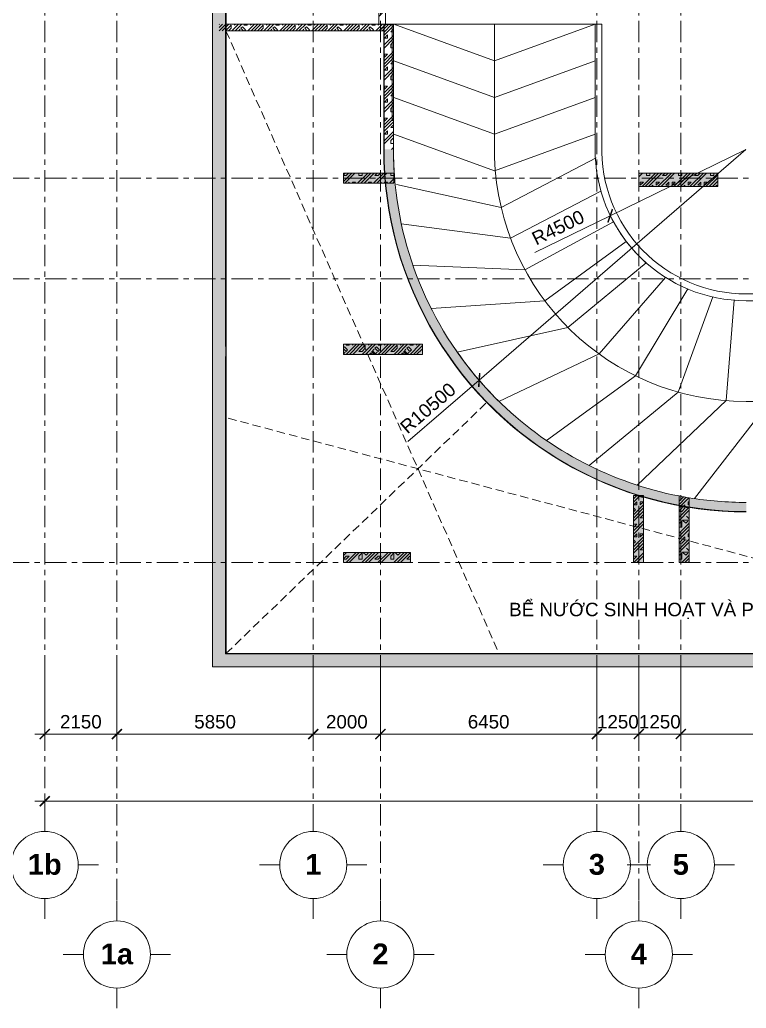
# Model space of a CAD drawing. Header units: millimetres. Extents: x -23040 to 110735, y -14554 to 50786.
# Drawn here: x -9244 to 12400, y -13278 to 16169 of the extents above; entities that cross this region are included whole.
import ezdxf

# ---------------------------------------------------------------- set-up
doc = ezdxf.new("R2010")
doc.units = ezdxf.units.MM
doc.linetypes.add('Grid Line', pattern=[22.225, 12.7, -3.175, 3.175, -3.175])
doc.linetypes.add('HIDDEN', pattern=[0.375, 0.25, -0.125])
doc.layers.get('DEFPOINTS').update_dxf_attribs({"color": 230, "lineweight": 13})
for name, color, linetype, lineweight in [('A-DETL', 83, 'Continuous', 5), ('A-DETL-THIN', 151, 'Continuous', 5), ('CHU', 181, 'Continuous', 5), ('DIM', 1, 'Continuous', 5), ('HATCH-1', 8, 'Continuous', 5), ('HATCH-TUONG', 152, 'Continuous', 9), ('KH', 6, 'Continuous', 5), ('NET CAT', 3, 'Continuous', 5), ('NET-CAT', 3, 'Continuous', 9), ('NET-THAY', 2, 'Continuous', 15), ('TRUC', 225, 'Continuous', 5)]:
    doc.layers.add(name, color=color, linetype=linetype, lineweight=lineweight)
doc.styles.add('Arial_14', font='arial.ttf', dxfattribs={"height": 400})
doc.styles.add('Arial_B', font='arialbd.ttf', dxfattribs={"height": 619.047619})
doc.styles.add('TA1', font='arial.ttf')
doc.dimstyles.new('D_200_KTx2', dxfattribs={"dimtxt": 400, "dimasz": 300, "dimexe": 300, "dimexo": 300, "dimgap": 160, "dimtad": 1, "dimdec": 0, "dimzin": 9, "dimtxsty": 'TA1', "dimblk": 'ARCHTICK', "dimcen": 1, "dimdle": 300, "dimclrd": 256, "dimclre": 256, "dimclrt": 7, "dimadec": 0, "dimazin": 0, "dimtfac": 1, "dimtdec": 0, "dimtix": 1, "dimtmove": 1, "dimatfit": 3, "dimldrblk": 'ARCHTICK', "dimfxl": 1, "dimtolj": 1, "dimtzin": 0, "dimlwd": -1, "dimlwe": -1, "dimarcsym": 0})
pattern_1 = [(45, (95.25, 0), (-476.246, 476.246), []), (45, (190.5, 0), (-476.246, 476.246), []), (45, (0, 0), (-476.246, 476.246), []), (45, (476.25, 0), (-476.246, 476.246), []), (45, (571.5, 0), (-476.246, 476.246), []), (0, (381, 95.25), (0, 952.5), [95.25, -857.25]), (0, (476.25, 190.5), (0, 952.5), [95.25, -857.25]), (45, (381, 95.25), (0, 952.491), [134.683, -1212.342]), (45, (476.25, 95.25), (0, 952.491), [134.683, -1212.342]), (0, (381, 95.25), (0, 952.5), [95.25, -857.25]), (90, (-95.25, 95.25), (-952.5, 6e-14), [95.25, -857.25]), (90, (0, 95.25), (-952.5, 6e-14), [190.5, -762]), (45, (-95.25, 190.5), (0, 952.491), [134.683, -1212.342]), (90, (762, 381), (-952.5, 6e-14), [95.25, -857.25]), (0, (666.75, 381), (0, 952.5), [95.25, -857.25]), (45, (666.75, 381), (0, 952.491), [134.683, -1212.342]), (0, (857.25, 95.25), (0, 952.5), [95.25, -857.25]), (0, (857.25, 571.5), (0, 952.5), [95.25, -857.25]), (90, (1047.75, 666.75), (-952.5, 6e-14), [95.25, -857.25]), (45, (857.25, 571.5), (0, 952.491), [269.367, -1077.659]), (45, (952.5, 571.5), (0, 952.491), [134.683, -1212.342]), (45, (1143, 762), (0, 952.491), [134.683, -1212.342]), (0, (1143, 857.25), (0, 952.5), [95.25, -857.25]), (90, (1143, 762), (-952.5, 6e-14), [95.25, -857.25]), (0, (476.25, 762), (0, 952.5), [95.25, -857.25]), (0, (666.75, 857.25), (0, 952.5), [95.25, -857.25]), (90, (571.5, 762), (-952.5, 6e-14), [95.25, -857.25]), (90, (666.75, 762), (-952.5, 6e-14), [95.25, -857.25]), (45, (476.25, 762), (0, 952.491), [134.684, -1212.342]), (45, (666.75, 762), (0, 952.491), [134.684, -1212.342]), (135, (119, 214.8), (-952.491, 6e-14), [134.683, -1212.342]), (135, (238.1, 333.4), (-952.491, 6e-14), [134.683, -1212.342]), (135, (309.56, 404.8), (-952.491, 6e-14), [134.683, -1212.342]), (135, (333.4, 428.6), (-952.491, 6e-14), [134.683, -1212.342]), (135, (381, 476.25), (-952.491, 6e-14), [134.684, -1212.342]), (135, (404.8, 500.06), (-952.491, 6e-14), [134.683, -1212.342]), (135, (476.25, 571.5), (-952.491, 6e-14), [134.684, -1212.342]), (135, (523.9, 619.1), (-952.491, 6e-14), [134.684, -1212.342]), (45, (119, 214.8), (0, 952.491), [95.25, -1251.775]), (45, (238.1, 333.4), (0, 952.491), [67.361, -1279.665]), (45, (404.8, 500.06), (0, 952.491), [67.361, -1279.665]), (45, (309.56, 595.3), (0, 952.491), [67.361, -1279.665]), (45, (476.25, 571.5), (0, 952.491), [67.361, -1279.665]), (45, (381, 666.75), (0, 952.491), [67.361, -1279.665]), (0, (24.2, 309.5), (0, 952.5), [190.043, -762.457]), (0, (238.1, 523.9), (0, 952.5), [95.25, -857.25])]
pattern_2 = [(45, (95.25, 0), (-476.246, 476.246), []), (45, (190.5, 0), (-476.246, 476.246), []), (45, (0, 0), (-476.246, 476.246), []), (45, (476.25, 0), (-476.246, 476.246), []), (45, (571.5, 0), (-476.246, 476.246), []), (0, (381, 95.25), (0, 952.5), [95.25, -857.25]), (0, (476.25, 190.5), (0, 952.5), [95.25, -857.25]), (45, (381, 95.25), (0, 952.491), [134.684, -1212.342]), (45, (476.25, 95.25), (0, 952.491), [134.684, -1212.342]), (0, (381, 95.25), (0, 952.5), [95.25, -857.25]), (90, (-95.25, 95.25), (-952.5, 6e-14), [95.25, -857.25]), (90, (0, 95.25), (-952.5, 6e-14), [190.5, -762]), (45, (-95.25, 190.5), (0, 952.491), [134.684, -1212.342]), (90, (762, 381), (-952.5, 6e-14), [95.25, -857.25]), (0, (666.75, 381), (0, 952.5), [95.25, -857.25]), (45, (666.75, 381), (0, 952.491), [134.683, -1212.342]), (0, (857.25, 95.25), (0, 952.5), [95.25, -857.25]), (0, (857.25, 571.5), (0, 952.5), [95.25, -857.25]), (90, (1047.75, 666.75), (-952.5, 6e-14), [95.25, -857.25]), (45, (857.25, 571.5), (0, 952.491), [269.367, -1077.659]), (45, (952.5, 571.5), (0, 952.491), [134.683, -1212.342]), (45, (1143, 762), (0, 952.491), [134.684, -1212.342]), (0, (1143, 857.25), (0, 952.5), [95.25, -857.25]), (90, (1143, 762), (-952.5, 6e-14), [95.25, -857.25]), (0, (476.25, 762), (0, 952.5), [95.25, -857.25]), (0, (666.75, 857.25), (0, 952.5), [95.25, -857.25]), (90, (571.5, 762), (-952.5, 6e-14), [95.25, -857.25]), (90, (666.75, 762), (-952.5, 6e-14), [95.25, -857.25]), (45, (476.25, 762), (0, 952.491), [134.684, -1212.342]), (45, (666.75, 762), (0, 952.491), [134.683, -1212.342]), (135, (119, 214.8), (-952.491, 6e-14), [134.684, -1212.342]), (135, (238.1, 333.4), (-952.491, 6e-14), [134.684, -1212.342]), (135, (309.56, 404.8), (-952.491, 6e-14), [134.684, -1212.342]), (135, (333.4, 428.6), (-952.491, 6e-14), [134.683, -1212.342]), (135, (381, 476.25), (-952.491, 6e-14), [134.683, -1212.342]), (135, (404.8, 500.06), (-952.491, 6e-14), [134.684, -1212.342]), (135, (476.25, 571.5), (-952.491, 6e-14), [134.683, -1212.342]), (135, (523.9, 619.1), (-952.491, 6e-14), [134.684, -1212.342]), (45, (119, 214.8), (0, 952.491), [95.25, -1251.776]), (45, (238.1, 333.4), (0, 952.491), [67.361, -1279.665]), (45, (404.8, 500.06), (0, 952.491), [67.361, -1279.665]), (45, (309.56, 595.3), (0, 952.491), [67.361, -1279.665]), (45, (476.25, 571.5), (0, 952.491), [67.361, -1279.665]), (45, (381, 666.75), (0, 952.491), [67.361, -1279.665]), (0, (24.2, 309.5), (0, 952.5), [190.043, -762.457]), (0, (238.1, 523.9), (0, 952.5), [95.25, -857.25])]

# ---------------------------------------------------------------- blocks, each defined once
blk = doc.blocks.new('ALC1807-ASCENT PLAZA-KET CAU 1_rvt-1-MẶT BẰNG HẦM 1')
at = {"layer": 'HATCH-TUONG', "lineweight": 5}
h = blk.add_hatch(dxfattribs=at)
h.set_pattern_fill('FP_4', color=256, style=0, pattern_type=2)
h.set_pattern_definition(pattern_2)
h.paths.add_polyline_path([(-3499, -2720), (-3109, -2720), (-3109, 18880), (-3499, 18880), (-3499, -2710)], flags=0)
h = blk.add_hatch(dxfattribs=at)
h.set_pattern_fill('FP_4', color=256, style=0, pattern_type=2)
h.set_pattern_definition(pattern_2)
h.paths.add_polyline_path([(1890, 12308), (1890, 16027), (1610, 16027), (1610, 12308)], flags=0)
h = blk.add_hatch(dxfattribs=at)
h.set_pattern_fill('FP_4', color=256, style=0, pattern_type=2)
h.set_pattern_definition(pattern_2)
h.paths.add_polyline_path([(12400, 1518), (12398, 1790), (12031, 1797), (11669, 1815), (11306, 1847), (10879, 1902), (10529, 1959), (10178, 2028), (9827, 2110), (9478, 2205), (9131, 2311), (8788, 2430), (8449, 2561), (8114, 2704), (7783, 2858), (7459, 3023), (7139, 3200), (6827, 3388), (6520, 3587), (6221, 3796), (5929, 4016), (5645, 4246), (5369, 4485), (5101, 4734), (4852, 4982), (4612, 5239), (4380, 5503), (4157, 5776), (3931, 6072), (3740, 6341), (3522, 6672), (3361, 6934), (3186, 7240), (3022, 7551), (2869, 7867), (2726, 8189), (2594, 8515), (2473, 8845), (2363, 9180), (2265, 9517), (2177, 9858), (2096, 10235), (2031, 10592), (1985, 10896), (1942, 11270), (1914, 11596), (1896, 11949), (1890, 12308), (1610, 12308), (1616, 11944), (1635, 11580), (1666, 11217), (1708, 10856), (1764, 10496), (1831, 10138), (1910, 9782), (2001, 9429), (2104, 9080), (2219, 8734), (2346, 8393), (2510, 7998), (2633, 7723), (2809, 7367), (2987, 7035), (3147, 6759), (3346, 6440), (3522, 6176), (3533, 6160), (3736, 5878), (3956, 5591), (4167, 5335), (4409, 5058), (4661, 4790), (4876, 4574), (5129, 4336), (5389, 4107), (5662, 3881), (5941, 3666), (6211, 3470), (6499, 3275), (6792, 3090), (7091, 2915), (7396, 2749), (7706, 2593), (8021, 2447), (8340, 2311), (8663, 2186), (8991, 2071), (9321, 1967), (9655, 1873), (9992, 1790), (10332, 1718), (10673, 1657), (11016, 1607), (11368, 1568), (11707, 1541), (12082, 1523)], flags=0)
h = blk.add_hatch(dxfattribs=at)
h.set_pattern_fill('FP_4', color=256, style=0, pattern_type=2)
h.set_pattern_definition(pattern_2)
h.paths.add_polyline_path([(45002, -3110), (45012, -3110), (44965, -2720), (-3499, -2720), (-3499, -3110), (33480, -3110)], flags=0)
at = {"layer": 'NET CAT'}
for points in [[(401, 11300), (1901, 11300), (1901, 11600), (401, 11600), (401, 11367)], [(11551, 11200), (11551, 11600), (9201, 11600), (9201, 11200), (10655, 11200)], [(401, 6200), (2751, 6200), (2751, 6500), (401, 6500)], [(9041, 0), (9341, 0), (9341, 2000), (9041, 2000), (9041, 1740)], [(10701, 0), (10701, 1930), (10529, 1959), (10401, 1984), (10401, 0), (10655, 0)], [(2401, 0), (2401, 300), (401, 300), (401, 0)]]:
    blk.add_hatch(color=256, dxfattribs=at).paths.add_polyline_path(points, flags=0)
at = {"layer": 'NET CAT', "lineweight": 13}
for p, q in [((1901, 11600), (401, 11600)), ((401, 11600), (401, 11300)), ((1901, 11300), (1901, 11600)), ((11551, 11600), (9201, 11600)), ((9201, 11600), (9201, 11200)), ((11551, 11200), (11551, 11600)), ((401, 11300), (1901, 11300)), ((9201, 11200), (11551, 11200)), ((2751, 6500), (401, 6500)), ((401, 6500), (401, 6200)), ((2751, 6200), (2751, 6500)), ((401, 6200), (2751, 6200)), ((9041, 2000), (9041, 0)), ((9341, 2000), (9041, 2000)), ((9341, 0), (9341, 2000)), ((10401, 1984), (10401, 0)), ((10701, 0), (10701, 1930)), ((2401, 300), (401, 300)), ((401, 300), (401, 0)), ((2401, 0), (2401, 300)), ((401, 0), (2401, 0)), ((9041, 0), (9341, 0)), ((10401, 0), (10701, 0))]:
    blk.add_line(p, q, dxfattribs=at)
at = {"layer": 'NET-CAT', "lineweight": 9}
for p, q in [((-3109, 18880), (-3109, 6440)), ((1610, 12308), (1610, 16027)), ((1890, 16027), (1610, 16027)), ((1890, 12308), (1890, 16027)), ((-3109, 6440), (-3109, -2710)), ((-3109, -2720), (-3109, -2710)), ((-3109, -2720), (44955, -2720))]:
    blk.add_line(p, q, dxfattribs=at)
at = {"layer": 'NET-CAT'}
for p, q in [((-3099, 6450), (-3099, 18890)), ((-3499, 18490), (-3499, -2710)), ((1600, 16037), (1600, 12308)), ((1610, 16037), (1600, 16037)), ((1890, 16037), (1610, 16037)), ((-3099, -2710), (-3099, 6450)), ((-3499, -2710), (-3499, -2720)), ((-3499, -2720), (-3499, -3110)), ((44953, -2710), (-3099, -2710)), ((-3499, -3110), (45002, -3110))]:
    blk.add_line(p, q, dxfattribs=at)
at = {"layer": 'NET-CAT', "flags": 128}
for points in [[(1600, 12308), (1606, 11944), (1625, 11580), (1655, 11217), (1698, 10856), (1753, 10496), (1821, 10138), (1900, 9782), (1991, 9430), (2094, 9080), (2209, 8735), (2335, 8393), (2473, 8056), (2622, 7723), (2782, 7396), (2953, 7075), (3135, 6759), (3327, 6450)], [(3327, 6450), (3738, 5858), (3957, 5574), (4185, 5297), (4423, 5028), (4669, 4767), (4924, 4514), (5187, 4270), (5458, 4035), (5737, 3809), (6023, 3592), (6317, 3385), (6617, 3187), (6923, 3000), (7235, 2823), (7553, 2657), (7877, 2501), (8205, 2356), (8538, 2222), (8876, 2100), (9217, 1988), (9562, 1888), (9910, 1799), (10260, 1722), (10613, 1657), (10968, 1604), (11325, 1562), (11683, 1532), (12041, 1514), (12400, 1508)]]:
    blk.add_lwpolyline(points, dxfattribs=at)
at = {"layer": 'NET-CAT', "lineweight": 9, "flags": 128}
for points in [[(1610, 12308), (1616, 11944), (1635, 11580), (1666, 11217), (1708, 10856), (1764, 10496), (1831, 10138), (1910, 9782), (2001, 9429), (2104, 9080), (2219, 8734), (2346, 8393), (2484, 8056), (2633, 7723), (2793, 7396), (2964, 7075), (3147, 6759), (3339, 6450)], [(3339, 6450), (3736, 5878), (3947, 5603), (4167, 5335), (4395, 5074), (4632, 4820), (4876, 4574), (5129, 4336), (5389, 4107), (5656, 3886), (5931, 3673), (6211, 3470), (6499, 3275), (6792, 3090), (7091, 2915), (7396, 2749), (7706, 2593), (8021, 2447), (8340, 2311), (8663, 2186), (8991, 2071), (9321, 1967), (9655, 1873), (9992, 1790), (10332, 1718), (10673, 1657), (11016, 1607), (11361, 1568), (11707, 1541), (12053, 1524), (12400, 1518)]]:
    blk.add_lwpolyline(points, dxfattribs=at)
at = {"layer": 'NET-CAT', "lineweight": 9}
blk.add_arc((12400, 12308), 10510, 180, 185.2109, dxfattribs=at)
blk = doc.blocks.new('_ArchTick')
at = {"color": 0, "const_width": 0.15}
blk.add_lwpolyline([(-0.5, -0.5), (0.5, 0.5)], dxfattribs=at)
blk = doc.blocks.new('*D77')
at = {"layer": 'DEFPOINTS', "color": 0, "transparency": 16777216}
for p in [(-8499, -3110), (-6349, -3110), (-6349, -5110)]:
    blk.add_point(p, dxfattribs=at)
at = {"layer": 'DIM', "transparency": 16777216}
for p, q in [((-8499, -3410), (-8499, -5410)), ((-6349, -3410), (-6349, -5410)), ((-8799, -5110), (-6049, -5110))]:
    blk.add_line(p, q, dxfattribs=at)
at = {"layer": 'DIM', "transparency": 16777216, "xscale": 300, "yscale": 300, "zscale": 300, "rotation": 180}
blk.add_blockref('_ArchTick', (-8499, -5110), dxfattribs=at)
at = {"layer": 'DIM', "transparency": 16777216, "xscale": 300, "yscale": 300, "zscale": 300}
blk.add_blockref('_ArchTick', (-6349, -5110), dxfattribs=at)
at = {"layer": 'DIM', "color": 7, "transparency": 16777216, "insert": (-7424, -4746), "char_height": 400, "attachment_point": 5, "style": 'TA1'}
blk.add_mtext('\\A1;2150', dxfattribs=at)
blk = doc.blocks.new('*D78')
at = {"layer": 'DEFPOINTS', "color": 0, "transparency": 16777216}
for p in [(-6349, -3110), (-499, -3110), (-499, -5110)]:
    blk.add_point(p, dxfattribs=at)
at = {"layer": 'DIM', "transparency": 16777216}
for p, q in [((-6349, -3410), (-6349, -5410)), ((-499, -3410), (-499, -5410)), ((-6649, -5110), (-199, -5110))]:
    blk.add_line(p, q, dxfattribs=at)
at = {"layer": 'DIM', "transparency": 16777216, "xscale": 300, "yscale": 300, "zscale": 300, "rotation": 180}
blk.add_blockref('_ArchTick', (-6349, -5110), dxfattribs=at)
at = {"layer": 'DIM', "transparency": 16777216, "xscale": 300, "yscale": 300, "zscale": 300}
blk.add_blockref('_ArchTick', (-499, -5110), dxfattribs=at)
at = {"layer": 'DIM', "color": 7, "transparency": 16777216, "insert": (-3424, -4746), "char_height": 400, "attachment_point": 5, "style": 'TA1'}
blk.add_mtext('\\A1;5850', dxfattribs=at)
blk = doc.blocks.new('*D79')
at = {"layer": 'DEFPOINTS', "color": 0, "transparency": 16777216}
for p in [(-499, -3110), (1501, -3110), (1501, -5110)]:
    blk.add_point(p, dxfattribs=at)
at = {"layer": 'DIM', "transparency": 16777216}
for p, q in [((-499, -3410), (-499, -5410)), ((1501, -3410), (1501, -5410)), ((-799, -5110), (1801, -5110))]:
    blk.add_line(p, q, dxfattribs=at)
at = {"layer": 'DIM', "transparency": 16777216, "xscale": 300, "yscale": 300, "zscale": 300, "rotation": 180}
blk.add_blockref('_ArchTick', (-499, -5110), dxfattribs=at)
at = {"layer": 'DIM', "transparency": 16777216, "xscale": 300, "yscale": 300, "zscale": 300}
blk.add_blockref('_ArchTick', (1501, -5110), dxfattribs=at)
at = {"layer": 'DIM', "color": 7, "transparency": 16777216, "insert": (501, -4746), "char_height": 400, "attachment_point": 5, "style": 'TA1'}
blk.add_mtext('\\A1;2000', dxfattribs=at)
blk = doc.blocks.new('*D80')
at = {"layer": 'DEFPOINTS', "color": 0, "transparency": 16777216}
for p in [(1501, -3110), (7951, -3110), (7951, -5110)]:
    blk.add_point(p, dxfattribs=at)
at = {"layer": 'DIM', "transparency": 16777216}
for p, q in [((1501, -3410), (1501, -5410)), ((7951, -3410), (7951, -5410)), ((1201, -5110), (8251, -5110))]:
    blk.add_line(p, q, dxfattribs=at)
at = {"layer": 'DIM', "transparency": 16777216, "xscale": 300, "yscale": 300, "zscale": 300, "rotation": 180}
blk.add_blockref('_ArchTick', (1501, -5110), dxfattribs=at)
at = {"layer": 'DIM', "transparency": 16777216, "xscale": 300, "yscale": 300, "zscale": 300}
blk.add_blockref('_ArchTick', (7951, -5110), dxfattribs=at)
at = {"layer": 'DIM', "color": 7, "transparency": 16777216, "insert": (4726, -4746), "char_height": 400, "attachment_point": 5, "style": 'TA1'}
blk.add_mtext('\\A1;6450', dxfattribs=at)
blk = doc.blocks.new('*D81')
at = {"layer": 'DEFPOINTS', "color": 0, "transparency": 16777216}
for p in [(7951, -3110), (9201, -3110), (9201, -5110)]:
    blk.add_point(p, dxfattribs=at)
at = {"layer": 'DIM', "transparency": 16777216}
for p, q in [((7951, -3410), (7951, -5410)), ((9201, -3410), (9201, -5410)), ((7951, -5110), (7651, -5110)), ((7951, -5110), (9201, -5110)), ((9201, -5110), (9501, -5110))]:
    blk.add_line(p, q, dxfattribs=at)
at = {"layer": 'DIM', "transparency": 16777216, "xscale": 300, "yscale": 300, "zscale": 300}
blk.add_blockref('_ArchTick', (7951, -5110), dxfattribs=at)
at = {"layer": 'DIM', "transparency": 16777216, "xscale": 300, "yscale": 300, "zscale": 300, "rotation": 180}
blk.add_blockref('_ArchTick', (9201, -5110), dxfattribs=at)
at = {"layer": 'DIM', "color": 7, "transparency": 16777216, "insert": (8576, -4746), "char_height": 400, "attachment_point": 5, "style": 'TA1'}
blk.add_mtext('\\A1;1250', dxfattribs=at)
blk = doc.blocks.new('*D82')
at = {"layer": 'DEFPOINTS', "color": 0, "transparency": 16777216}
for p in [(9201, -3110), (10451, -3110), (10451, -5110)]:
    blk.add_point(p, dxfattribs=at)
at = {"layer": 'DIM', "transparency": 16777216}
for p, q in [((9201, -3410), (9201, -5410)), ((10451, -3410), (10451, -5410)), ((9201, -5110), (8901, -5110)), ((9201, -5110), (10451, -5110)), ((10451, -5110), (10751, -5110))]:
    blk.add_line(p, q, dxfattribs=at)
at = {"layer": 'DIM', "transparency": 16777216, "xscale": 300, "yscale": 300, "zscale": 300}
blk.add_blockref('_ArchTick', (9201, -5110), dxfattribs=at)
at = {"layer": 'DIM', "transparency": 16777216, "xscale": 300, "yscale": 300, "zscale": 300, "rotation": 180}
blk.add_blockref('_ArchTick', (10451, -5110), dxfattribs=at)
at = {"layer": 'DIM', "color": 7, "transparency": 16777216, "insert": (9826, -4746), "char_height": 400, "attachment_point": 5, "style": 'TA1'}
blk.add_mtext('\\A1;1250', dxfattribs=at)
blk = doc.blocks.new('*D83')
at = {"layer": 'DEFPOINTS', "color": 0, "transparency": 16777216}
for p in [(10451, -3110), (17001, -3110), (17001, -5110)]:
    blk.add_point(p, dxfattribs=at)
at = {"layer": 'DIM', "transparency": 16777216}
for p, q in [((10451, -3410), (10451, -5410)), ((17001, -3410), (17001, -5410)), ((10151, -5110), (17301, -5110))]:
    blk.add_line(p, q, dxfattribs=at)
at = {"layer": 'DIM', "transparency": 16777216, "xscale": 300, "yscale": 300, "zscale": 300, "rotation": 180}
blk.add_blockref('_ArchTick', (10451, -5110), dxfattribs=at)
at = {"layer": 'DIM', "transparency": 16777216, "xscale": 300, "yscale": 300, "zscale": 300}
blk.add_blockref('_ArchTick', (17001, -5110), dxfattribs=at)
at = {"layer": 'DIM', "color": 7, "transparency": 16777216, "insert": (13726, -4746), "char_height": 400, "attachment_point": 5, "style": 'TA1'}
blk.add_mtext('\\A1;6550', dxfattribs=at)
blk = doc.blocks.new('*D92')
at = {"layer": 'DEFPOINTS', "color": 0, "transparency": 16777216}
for p in [(-8499, -6686), (41001, -6686), (41001, -7110)]:
    blk.add_point(p, dxfattribs=at)
at = {"layer": 'DIM', "transparency": 16777216}
for p, q in [((-8499, -6986), (-8499, -7410)), ((41001, -6986), (41001, -7410)), ((-8799, -7110), (41301, -7110))]:
    blk.add_line(p, q, dxfattribs=at)
at = {"layer": 'DIM', "transparency": 16777216, "xscale": 300, "yscale": 300, "zscale": 300, "rotation": 180}
blk.add_blockref('_ArchTick', (-8499, -7110), dxfattribs=at)
at = {"layer": 'DIM', "transparency": 16777216, "xscale": 300, "yscale": 300, "zscale": 300}
blk.add_blockref('_ArchTick', (41001, -7110), dxfattribs=at)
at = {"layer": 'DIM', "color": 7, "transparency": 16777216, "insert": (16251, -6746), "char_height": 400, "attachment_point": 5, "style": 'TA1'}
blk.add_mtext('\\A1;49500', dxfattribs=at)
blk = doc.blocks.new('*D126')
at = {"layer": 'DEFPOINTS', "color": 0, "transparency": 16777216}
for p in [(12392, 12300), (4445, 5437)]:
    blk.add_point(p, dxfattribs=at)
at = {"layer": 'DIM', "transparency": 16777216}
for p in [(12392, 12300), (2321, 3603)]:
    blk.add_line(p, (4445, 5437), dxfattribs=at)
at = {"layer": 'DIM', "transparency": 16777216, "xscale": 300, "yscale": 300, "zscale": 300, "rotation": 40.8131607590507}
blk.add_blockref('_ArchTick', (4445, 5437), dxfattribs=at)
at = {"layer": 'DIM', "color": 7, "transparency": 16777216, "insert": (2918, 4600), "char_height": 400, "attachment_point": 5, "rotation": 40.8132, "style": 'TA1', "bg_fill": 3, "box_fill_scale": 1.1, "bg_fill_color": 256, "bg_fill_true_color": 13158600, "bg_fill_transparency": 0}
blk.add_mtext('\\A1;R10500', dxfattribs=at)
blk = doc.blocks.new('*D127')
at = {"layer": 'DEFPOINTS', "color": 0, "transparency": 16777216}
for p in [(12392, 12300), (8347, 10329)]:
    blk.add_point(p, dxfattribs=at)
at = {"layer": 'DIM', "transparency": 16777216}
for p in [(12392, 12300), (6103, 9235)]:
    blk.add_line(p, (8347, 10329), dxfattribs=at)
at = {"layer": 'DIM', "transparency": 16777216, "xscale": 300, "yscale": 300, "zscale": 300, "rotation": 25.97823927667856}
blk.add_blockref('_ArchTick', (8347, 10329), dxfattribs=at)
at = {"layer": 'DIM', "color": 7, "transparency": 16777216, "insert": (6795, 9978), "char_height": 400, "attachment_point": 5, "rotation": 25.9782, "style": 'TA1', "bg_fill": 3, "box_fill_scale": 1.1, "bg_fill_color": 256, "bg_fill_true_color": 13158600, "bg_fill_transparency": 0}
blk.add_mtext('\\A1;R4500', dxfattribs=at)
blk = doc.blocks.new('Grid - FamilyAL-KH TRUC-550400-MẶT BẰNG HẦM 2')
at = {"layer": 'KH'}
for p, q in [((0, 7), (0, 4)), ((-8, -1), (-5, -1)), ((8, -1), (5, -1)), ((0, -9), (0, -6))]:
    blk.add_line(p, q, dxfattribs=at)
blk.add_circle((0, -1), 5, dxfattribs=at)

msp = doc.modelspace()

# ---------------------------------------------------------------- hatches: boundary and pattern name
at = {"layer": 'HATCH-TUONG', "lineweight": 5}
h = msp.add_hatch(dxfattribs=at)
h.set_pattern_fill('FP_2', color=256, style=0, pattern_type=2)
h.set_pattern_definition([(45, (0, 0), (-224.5064, 224.5064), [])])
h.paths.add_polyline_path([(1450.5, 15849.9), (1650.5, 15849.9), (1650.5, 19899.9), (1450.5, 19899.9), (1450.5, 16049.9)], flags=0)
h.paths.add_polyline_path([(1650.5, 21499.9), (1650.5, 22024.9), (1450.5, 22024.9), (1450.5, 21499.9)], flags=0)
h = msp.add_hatch(dxfattribs=at)
h.set_pattern_fill('FP_1', color=256, style=0, pattern_type=2)
h.set_pattern_definition(pattern_1)
h.paths.add_polyline_path([(-3499.5, -2720.1), (-3109.5, -2720.1), (-3109.5, 18879.9), (-3499.5, 18879.9), (-3499.5, -2710.1)], flags=0)
h = msp.add_hatch(dxfattribs=at)
h.set_pattern_fill('FP_4', color=256, style=0, pattern_type=2)
h.set_pattern_definition([(45, (5627.9, -2850.54), (-476.246, 476.246), []), (45, (5723.2, -2850.54), (-476.246, 476.246), []), (45, (5532.7, -2850.54), (-476.246, 476.246), []), (45, (6008.9, -2850.54), (-476.246, 476.246), []), (45, (6104.2, -2850.54), (-476.246, 476.246), []), (0, (5913.7, -2755.3), (0, 952.5), [95.25, -857.25]), (0, (6008.9, -2660), (0, 952.5), [95.25, -857.25]), (45, (5913.7, -2755.3), (0, 952.491), [134.684, -1212.34]), (45, (6008.9, -2755.3), (0, 952.491), [134.684, -1212.34]), (0, (5913.7, -2755.3), (0, 952.5), [95.25, -857.25]), (90, (5437.4, -2755.3), (-952.5, 6e-14), [95.25, -857.25]), (90, (5532.7, -2755.3), (-952.5, 6e-14), [190.5, -762]), (45, (5437.4, -2660.04), (0, 952.491), [134.684, -1212.34]), (90, (6294.7, -2469.5), (-952.5, 6e-14), [95.25, -857.25]), (0, (6199.4, -2469.5), (0, 952.5), [95.25, -857.25]), (45, (6199.4, -2469.54), (0, 952.491), [134.683, -1212.34]), (0, (6389.9, -2755.3), (0, 952.5), [95.25, -857.25]), (0, (6389.9, -2279), (0, 952.5), [95.25, -857.25]), (90, (6580.4, -2183.8), (-952.5, 6e-14), [95.25, -857.25]), (45, (6389.9, -2279.04), (0, 952.491), [269.367, -1077.66]), (45, (6485.2, -2279.04), (0, 952.491), [134.683, -1212.34]), (45, (6675.7, -2088.54), (0, 952.491), [134.684, -1212.34]), (0, (6675.7, -1993.3), (0, 952.5), [95.25, -857.25]), (90, (6675.7, -2088.5), (-952.5, 6e-14), [95.25, -857.25]), (0, (6008.9, -2088.5), (0, 952.5), [95.25, -857.25]), (0, (6199.4, -1993.3), (0, 952.5), [95.25, -857.25]), (90, (6104.2, -2088.5), (-952.5, 6e-14), [95.25, -857.25]), (90, (6199.4, -2088.5), (-952.5, 6e-14), [95.25, -857.25]), (45, (6008.9, -2088.54), (0, 952.491), [134.684, -1212.34]), (45, (6199.4, -2088.54), (0, 952.491), [134.683, -1212.34]), (135, (5651.66, -2635.8), (-952.491, 6e-14), [134.684, -1212.34]), (135, (5770.8, -2517.16), (-952.491, 6e-14), [134.684, -1212.34]), (135, (5842.24, -2445.7), (-952.491, 6e-14), [134.684, -1212.34]), (135, (5866.05, -2421.9), (-952.491, 6e-14), [134.683, -1212.34]), (135, (5913.7, -2374.3), (-952.491, 6e-14), [134.683, -1212.34]), (135, (5937.5, -2350.5), (-952.491, 6e-14), [134.684, -1212.34]), (135, (6008.9, -2279.04), (-952.491, 6e-14), [134.683, -1212.34]), (135, (6056.55, -2231.4), (-952.491, 6e-14), [134.684, -1212.34]), (45, (5651.66, -2635.8), (0, 952.491), [95.25, -1251.776]), (45, (5770.8, -2517.16), (0, 952.491), [67.36, -1279.665]), (45, (5937.5, -2350.5), (0, 952.491), [67.36, -1279.665]), (45, (5842.24, -2255.2), (0, 952.491), [67.36, -1279.665]), (45, (6008.9, -2279.04), (0, 952.491), [67.36, -1279.665]), (45, (5913.7, -2183.8), (0, 952.491), [67.36, -1279.665]), (0, (5556.9, -2541), (0, 952.5), [190.043, -762.457]), (0, (5770.8, -2326.7), (0, 952.5), [95.25, -857.25])])
h.paths.add_polyline_path([(1650.5, 15837.4), (1650.5, 16037.4), (-3303.5, 16037.4), (-3303.5, 15837.4)])
h = msp.add_hatch(dxfattribs=at)
h.set_pattern_fill('FP_1', color=256, style=0, pattern_type=2)
h.set_pattern_definition(pattern_1)
h.paths.add_polyline_path([(45012.1, -3110.1), (44964.7, -2720.1), (-3499.5, -2720.1), (-3499.5, -3110.1), (45002, -3110.1)], flags=0)
at = {"layer": 'NET CAT'}
h = msp.add_hatch(dxfattribs=at)
h.set_pattern_fill('FP_1', color=256, style=0, pattern_type=2)
h.set_pattern_definition(pattern_1)
h.paths.add_polyline_path([(1900.5, 11299.9), (1900.5, 11599.9), (400.5, 11599.9), (401, 11299.9), (517, 11299.9)], flags=0)
h = msp.add_hatch(dxfattribs=at)
h.set_pattern_fill('FP_1', color=256, style=0, pattern_type=2)
h.set_pattern_definition(pattern_1)
h.paths.add_polyline_path([(9231.1, 11199.9), (11550.5, 11199.9), (11550.5, 11599.9), (9200.5, 11599.9), (9200.5, 11199.9)], flags=0)
h = msp.add_hatch(dxfattribs=at)
h.set_pattern_fill('FP_1', color=256, style=0, pattern_type=2)
h.set_pattern_definition(pattern_1)
h.paths.add_polyline_path([(2750.5, 6199.9), (2750.5, 6499.9), (400.5, 6499.9), (400.5, 6199.9), (2400.5, 6199.9)], flags=0)
h = msp.add_hatch(dxfattribs=at)
h.set_pattern_fill('FP_1', color=256, style=0, pattern_type=2)
h.set_pattern_definition(pattern_1)
h.paths.add_polyline_path([(9340.5, -0.1), (9340.5, 1999.9), (9040.5, 1999.9), (9040.5, -0.1), (9231.1, -0.1)], flags=0)
h = msp.add_hatch(dxfattribs=at)
h.set_pattern_fill('FP_1', color=256, style=0, pattern_type=2)
h.set_pattern_definition(pattern_1)
h.paths.add_polyline_path([(10400.5, -0.1), (10700.5, -0.1), (10700.5, 1929.8), (10580.6, 1948.7), (10400.5, 1983.6), (10400.5, 779.7)], flags=0)
h = msp.add_hatch(dxfattribs=at)
h.set_pattern_fill('FP_1', color=256, style=0, pattern_type=2)
h.set_pattern_definition(pattern_1)
h.paths.add_polyline_path([(400.5, -0.1), (2400.5, -0.1), (2400.5, 299.9), (400.5, 299.9)], flags=0)

# ---------------------------------------------------------------- linework, layer by layer
at = {"lineweight": 5}
msp.add_lwpolyline([(7899.9, 16034.5), (8099.9, 16034.5), (8099.9, 12436.2, 0.4231744), (12399.9, 7999.9), (26100.8, 7999.9), (26100.8, 7799.9)], format="xyb", dxfattribs=at)
at = {"layer": 'A-DETL'}
for p in [(1850.5, 16037.4), (1889.9, 13171)]:
    msp.add_line(p, (1850.5, 13171), dxfattribs=at)
at = {"layer": 'A-DETL-THIN'}
for p, q in [((7901.9, 16034.5), (1891.9, 16034.5)), ((1891.9, 16034.5), (1891.9, 12289.9)), ((7901.9, 16034.5), (1891.9, 16034.5)), ((1891.9, 16034.5), (1891.9, 12289.9)), ((1901.9, 16034.5), (4901.9, 14942.6)), ((4901.9, 12066.2), (4901.9, 16034.5)), ((7901.9, 16034.5), (4901.9, 14942.6)), ((7901.9, 12118.9), (7901.9, 16034.5)), ((7901.9, 12118.9), (7901.9, 16034.5)), ((1901.9, 14942.6), (4901.9, 13850.6)), ((7901.9, 14942.6), (4901.9, 13850.6)), ((1901.9, 13850.6), (4901.9, 12758.7)), ((7901.9, 13850.6), (4901.9, 12758.7)), ((1901.9, 12758.7), (4901.9, 11666.8)), ((7901.9, 12758.7), (4901.9, 11666.8)), ((7930.1, 12051.1), (5099.3, 10574.9)), ((1982, 11263.7), (5099.3, 10574.9)), ((8070.7, 11066.2), (5377.6, 9661.7)), ((2124.1, 10093.7), (5377.6, 9661.7)), ((8443.7, 10152.4), (5807.4, 8720.7)), ((8825.8, 9563.6), (6398.2, 7799.9)), ((2468.9, 8857.1), (5807.4, 8720.7)), ((9419.7, 8926.7), (7088.5, 7003.1)), ((9995.9, 8494.9), (8013.9, 6214.9)), ((10657.2, 8150.4), (9102.5, 5562.9)), ((3015.8, 7563.4), (6398.2, 7799.9)), ((11401.5, 7911.7), (10370.6, 5079.2)), ((12040.3, 7814.2), (11801.7, 4823.7)), ((24450.7, 7799.9), (12398.2, 7799.9)), ((24450.7, 7799.9), (12398.2, 7799.9)), ((3791.4, 6266.4), (7088.5, 7003.1)), ((5033.2, 4799.9), (8013.9, 6214.9)), ((6449.1, 3635.1), (9102.5, 5562.9)), ((7717.4, 2889.9), (10370.6, 5079.2)), ((9147.1, 2305.8), (11801.7, 4823.7)), ((10862.6, 1903.1), (13099.1, 4799.9)), ((26100.8, 4799.9), (12398.2, 4799.9))]:
    msp.add_line(p, q, dxfattribs=at)
for centre, radius, start, end in [((12391.9, 12289.9), 10500, 180, 183.49398), ((12391.9, 12289.9), 10500, 180, 183.49414), ((12398.2, 12299.9), 4500, 182.30511, 270), ((12398.2, 12299.9), 4500, 182.30511, 270), ((12398.2, 12299.9), 7500, 181.78549, 270), ((12391.9, 12289.9), 10500, 183.49398, 185.68368), ((12391.9, 12289.9), 10500, 183.49414, 185.68527), ((12391.9, 12289.9), 10500, 185.68368, 226.09975), ((12391.9, 12289.9), 10500, 185.68527, 226.09975), ((12401.9, 12314.8), 10524.8, 226.15425, 259.03644), ((12401.9, 12314.8), 10524.8, 226.15425, 259.03432), ((12401.9, 12314.8), 10524.8, 259.03432, 260.69442), ((12401.9, 12314.8), 10524.8, 259.03644, 260.69598), ((12401.9, 12314.8), 10524.8, 260.69442, 270), ((12401.9, 12314.8), 10524.8, 260.69598, 270)]:
    msp.add_arc(centre, radius, start, end, dxfattribs=at)
at = {"layer": 'NET CAT', "lineweight": 13}
for p, q in [((400.5, 11599.9), (400.5, 11299.9)), ((1900.5, 11599.9), (401, 11599.9)), ((1900.5, 11299.9), (1900.5, 11599.9)), ((11550.5, 11599.9), (9200.5, 11599.9)), ((9200.5, 11599.9), (9200.5, 11199.9)), ((11550.5, 11199.9), (11550.5, 11599.9)), ((401, 11299.9), (1900.5, 11299.9)), ((9200.5, 11199.9), (11550.5, 11199.9)), ((2400.5, 6499.9), (400.5, 6499.9)), ((400.5, 6499.9), (400.5, 6200)), ((2750.5, 6499.9), (2400.5, 6499.9)), ((2750.5, 6199.9), (2750.5, 6499.9)), ((400.5, 6199.9), (2750.5, 6199.9)), ((9340.5, 1999.9), (9040.5, 1999.9)), ((9040.5, 1999.9), (9040.5, -0.1)), ((9340.5, -0.1), (9340.5, 1999.9)), ((10400.5, 1983.6), (10400.5, -0.1)), ((10700.5, -0.1), (10700.5, 1929.8)), ((2400.5, 299.9), (400.5, 299.9)), ((400.5, 299.9), (400.5, -0.1)), ((2400.5, -0.1), (2400.5, 299.9)), ((400.5, -0.1), (2400.5, -0.1)), ((9040.5, -0.1), (9340.5, -0.1)), ((10400.5, -0.1), (10700.5, -0.1))]:
    msp.add_line(p, q, dxfattribs=at)
at = {"layer": 'NET-CAT', "lineweight": 15}
for p, q in [((1450.5, 19899.9), (1450.5, 16037.4)), ((1650.5, 16037.4), (1650.5, 19899.9)), ((-3109.5, 18879.9), (-3109.5, 6439.9)), ((1610.2, 16037.4), (-3099.5, 16037.4)), ((-3099.5, 16037.4), (-3099.5, 15837.4)), ((-3099.5, 15837.4), (1450.5, 15837.4)), ((1450.5, 15837.4), (1600.2, 15837.4)), ((-3109.5, 6139.9), (-3109.5, -2720.1)), ((-3109.5, -2720.1), (44964.7, -2720.1))]:
    msp.add_line(p, q, dxfattribs=at)
at = {"layer": 'NET-CAT'}
for p, q in [((-3099.5, 6449.9), (-3099.5, 18889.9)), ((-3499.5, 18489.9), (-3499.5, -3110.1)), ((-3099.5, -2710.1), (-3099.5, 6129.9)), ((44953.4, -2710.1), (-3099.5, -2710.1)), ((-3499.5, -3110.1), (45404.9, -3110.1))]:
    msp.add_line(p, q, dxfattribs=at)
at = {"layer": 'NET-CAT', "flags": 128}
for points in [[(9116.1, 1998.8), (9214.3, 1968), (9350.1, 1927.1)], [(10400.3, 1674.8), (10611.9, 1637.1), (10700.3, 1622.7)]]:
    msp.add_lwpolyline(points, dxfattribs=at)
at = {"layer": 'NET-CAT', "lineweight": 15, "flags": 128}
for points in [[(9148.3, 1999), (9215.7, 1978), (9350.1, 1937.5)], [(10400.3, 1684.9), (10612.6, 1647.1), (10700.3, 1632.8)]]:
    msp.add_lwpolyline(points, dxfattribs=at)
at = {"layer": 'NET-CAT', "lineweight": 15}
for centre, radius, start, end in [((12400.2, 12308.3), 10510, 180, 183.59112), ((12400.2, 12308.3), 10510, 183.59112, 185.21094), ((12399.9, 12299.9), 4500, 215.80178, 223.65111), ((12399.9, 12299.9), 4500, 223.79597, 226.1446), ((12399.9, 12299.9), 4500, 226.58905, 228.81439), ((12389.9, 12289.9), 10500, 214.57354, 226.09975)]:
    msp.add_arc(centre, radius, start, end, dxfattribs=at)
at = {"layer": 'NET-THAY', "lineweight": 9}
msp.add_line((1889.9, 12307.9), (1889.9, 16034.5), dxfattribs=at)
for points in [[(8561.8, 9950.7), (8565.8, 9944), (8569.9, 9937.4), (8574, 9930.7)], [(8654.7, 9805.1), (8685.7, 9758.7), (8717.5, 9712.8), (8750.2, 9667.5)], [(8793.8, 9608), (8791, 9611.8), (8788.2, 9615.6), (8785.4, 9619.4)], [(8858.3, 9523.8), (8855.3, 9527.7), (8852.2, 9531.6), (8849.2, 9535.5)], [(8932.8, 9431.3), (8931.8, 9432.4), (8930.9, 9433.6), (8929.9, 9434.8)], [(9007.2, 9343.6), (9001.1, 9350.6), (8995, 9357.7), (8988.9, 9364.8)], [(9165.8, 9171), (9156.1, 9180.9), (9146.5, 9190.9), (9137, 9201)], [(9253.3, 9083), (9228, 9107.7), (9203, 9132.8), (9178.3, 9158.1)]]:
    msp.add_open_spline(points, degree=3, dxfattribs=at)
at = {"layer": 'TRUC', "linetype": 'Grid Line', "ltscale": 50}
for p, q in [((-8499.5, 47249.9), (-8499.5, -7610.1)), ((-6349.5, 47249.9), (-6349.5, -10277.6)), ((-499.5, 47249.9), (-499.5, -7610.1)), ((1500.5, 47249.9), (1500.5, -10277.6)), ((7950.5, 47249.9), (7950.5, -7610.1)), ((9200.5, 47249.9), (9200.5, -10277.6)), ((10450.5, 47249.9), (10450.5, -7610.1)), ((48819.1, 11449.9), (-15192.4, 11449.9)), ((48819.1, 8449.9), (-17507, 8449.9)), ((48819.1, -0.1), (-15192.4, -0.1))]:
    msp.add_line(p, q, dxfattribs=at)

# ---------------------------------------------------------------- block references
at = {"lineweight": 5}
msp.add_blockref('ALC1807-ASCENT PLAZA-KET CAU 1_rvt-1-MẶT BẰNG HẦM 1', (0, 0), dxfattribs=at)
at = {"lineweight": 5, "xscale": 199.9999999999999, "yscale": 199.9999999999999, "zscale": 199.9999999999999, "rotation": 180}
for p in [(-8499.5, -9210.1), (-499.5, -9210.1), (7950.5, -9210.1), (10450.5, -9210.1), (-6349.5, -11877.6), (1500.5, -11877.6), (9200.5, -11877.6)]:
    msp.add_blockref('Grid - FamilyAL-KH TRUC-550400-MẶT BẰNG HẦM 2', p, dxfattribs=at)

# ---------------------------------------------------------------- texts
at = {"layer": 'KH', "attachment_point": 2, "line_spacing_factor": 0.941778, "style": 'Arial_B'}
for s, insert, char_height, width in [('1b', (-8499.2, -8682.2), 619.05, 1175.251), ('\\fArial|b1|i0|c0|p34|;1', (-499.2, -8682.2), 619.048, 558.244), ('\\fArial|b1|i0|c0|p34|;3', (7950.8, -8682.2), 619.048, 558.244), ('\\fArial|b1|i0|c0|p34|;5', (10450.8, -8682.2), 619.048, 558.244), ('1a', (-6349.2, -11349.8), 619.05, 1116.488), ('\\fArial|b1|i0|c0|p34|;2', (1500.8, -11349.8), 619.048, 558.244), ('\\fArial|b1|i0|c0|p34|;4', (9200.8, -11349.8), 619.048, 558.244)]:
    msp.add_mtext(s, dxfattribs=dict(at, insert=insert, char_height=char_height, width=width))

# ---------------------------------------------------------------- dimensions: what is measured, and where the dimension line sits
at = {"layer": 'DIM'}
for base, p1, p2, picture, middle in [((-6349.5, -5110.1), (-8499.5, -3110.1), (-6349.5, -3110.1), '*D77', (-7424.5, -4745.8)), ((-499.5, -5110.1), (-6349.5, -3110.1), (-499.5, -3110.1), '*D78', (-3424.5, -4745.8)), ((1500.5, -5110.1), (-499.5, -3110.1), (1500.5, -3110.1), '*D79', (500.5, -4745.8)), ((7950.5, -5110.1), (1500.5, -3110.1), (7950.5, -3110.1), '*D80', (4725.5, -4745.8)), ((9200.5, -5110.1), (7950.5, -3110.1), (9200.5, -3110.1), '*D81', (8575.5, -4745.8)), ((10450.5, -5110.1), (9200.5, -3110.1), (10450.5, -3110.1), '*D82', (9825.5, -4745.8)), ((17000.5, -5110.1), (10450.5, -3110.1), (17000.5, -3110.1), '*D83', (13725.5, -4745.8)), ((41000.5, -7110.1), (-8499.5, -6685.8), (41000.5, -6685.8), '*D92', (16250.5, -6745.8))]:
    dim = msp.add_linear_dim(base=base, p1=p1, p2=p2, dimstyle='D_200_KTx2', dxfattribs=at)
    dim.commit()
    dim.dimension.update_dxf_attribs({"geometry": picture, "text_midpoint": middle})

# ---------------------------------------------------------------- next in the draw order: dimensions: what is measured, and where the dimension line sits
dim = msp.add_radius_dim(center=(12391.9, 12299.9), mpoint=(4445, 5437.2), dimstyle='D_200_KTx2', override={"dimtfill": 1, "dimarcsym": 2}, dxfattribs=at)
dim.commit()
dim.dimension.update_dxf_attribs({"geometry": '*D126', "text_midpoint": (2917.8, 4599.5)})

# ---------------------------------------------------------------- next in the draw order: linework, layer by layer
at = {"layer": 'HATCH-1', "linetype": 'HIDDEN', "ltscale": 1000}
for p, q in [((-3099.5, 15837.4), (5032.3, -2710.1)), ((-3099.5, -2710.1), (4669.3, 4766.9)), ((23300.5, -2710.1), (-3099.5, 4315.8))]:
    msp.add_line(p, q, dxfattribs=at)

# ---------------------------------------------------------------- next in the draw order: dimensions: what is measured, and where the dimension line sits
at = {"layer": 'DIM'}
dim = msp.add_radius_dim(center=(12391.9, 12299.9), mpoint=(8346.6, 10328.8), dimstyle='D_200_KTx2', override={"dimtfill": 1, "dimarcsym": 2}, dxfattribs=at)
dim.commit()
dim.dimension.update_dxf_attribs({"geometry": '*D127', "text_midpoint": (6795.4, 9978.2)})

# ---------------------------------------------------------------- next in the draw order: linework, layer by layer
msp.add_lwpolyline([(-11599.5, 45449.9), (42598.9, 45449.9), (44175.6, 34340.2), (74790.8, 41694.1), (76676.9, 35837.7), (97229.9, 42457.2), (104837.8, 16447.9), (43916.7, 9141.3), (45404.9, -3110.1), (-3499.5, -3110.1), (-3499.5, 18489.9), (-9221.1, 18489.9), (-11599.5, 20083.7)], close=True, dxfattribs=at)

# ---------------------------------------------------------------- next in the draw order: texts
at = {"layer": 'CHU', "color": 7, "insert": (5337.8, -1198.9), "char_height": 400, "width": 9152.62, "attachment_point": 1, "line_spacing_factor": 0.936439, "style": 'Arial_14', "bg_fill": 3, "box_fill_scale": 1.25, "bg_fill_color": 256, "bg_fill_true_color": 13158600, "bg_fill_transparency": 0}
msp.add_mtext('\\pt2540,5080,7620,10160,12700,15240,17780,20320,22860,25400,27940,30480,33020,35560,38100,40640,43180,45720,48260,50800,53340,55880,58420,60960,63500,66040,68580,71120,73660,76200,78740,81280;BỂ NƯỚC SINH HOẠT VÀ PCCC              ', dxfattribs=at)

doc.saveas('drawing.dxf')
